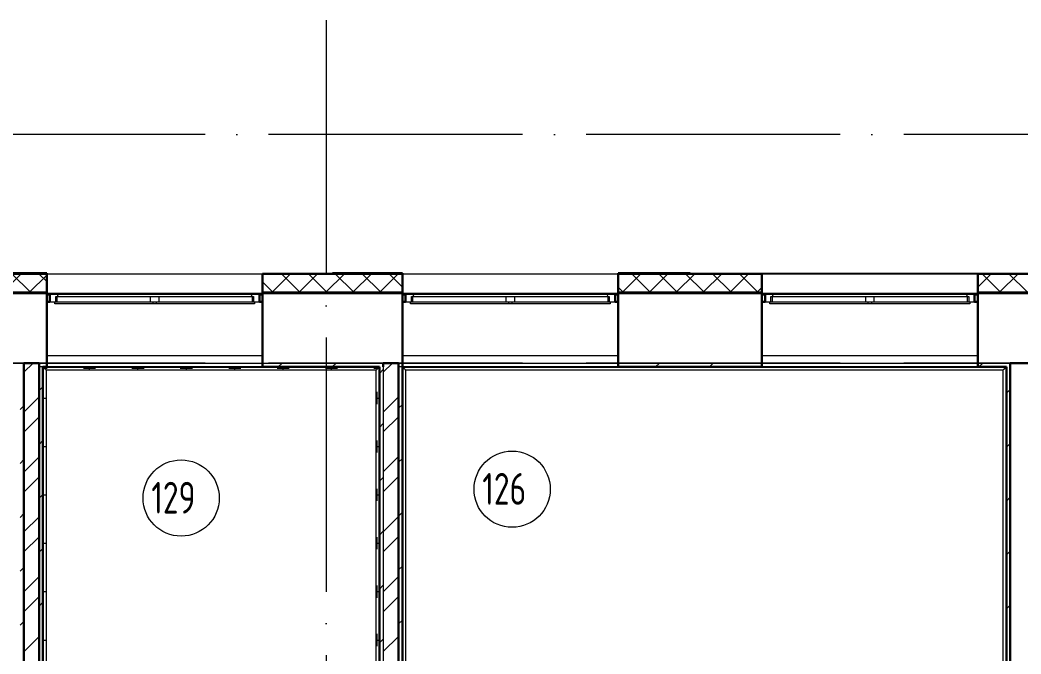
# Model space of a CAD drawing. Header units: millimetres. Extents: x -259809 to 472825, y -397243 to 31861.
# Drawn here: x -12046 to -4166, y -360322 to -355332 of the extents above; entities that cross this region are included whole.
import ezdxf

# ---------------------------------------------------------------- set-up
doc = ezdxf.new("R2010")
doc.units = ezdxf.units.MM
doc.linetypes.add('ADSK_Линия сетки', pattern=[25, 20, -2.5, 0, -2.5])
for name, color, linetype, lineweight in [('_ Окна', 252, 'Continuous', 30), ('лс', 5, 'Continuous', 30), ('Марки помещений', 252, 'Continuous', 20), ('Ограждение', 252, 'Continuous', 9), ('Окна', 252, 'Continuous', 9), ('Оси', 252, 'Continuous', 9), ('Стены внутренние', 252, 'Continuous', 18), ('Стены наружные', 252, 'Continuous', 18), ('Стены штриховка', 7, 'Continuous', 9)]:
    doc.layers.add(name, color=color, linetype=linetype, lineweight=lineweight)
doc.styles.add('GOST Common_3', font='', dxfattribs={"height": 3.5})
doc.styles.get('GOST Common_3').set_extended_font_data('GOST 2.304 type A')
pattern_1 = [(0, (-32119.82, 94.42), (190.5, 190.5), [95.25, -285.75]), (90, (-32072.2, 46.8), (-190.5, 190.5), [95.25, -285.75])]

# ---------------------------------------------------------------- blocks, each defined once
blk = doc.blocks.new('FP_67-План 1 этажа смеж')
at = {"layer": 'Ограждение'}
for p, q in [((20263.5, -5715), (20265.6, -5715)), ((20265.6, -5715), (20271.3, -5715)), ((20271.3, -5715), (20279, -5715)), ((20263.5, -6096), (20265.6, -6096)), ((20265.6, -6096), (20271.3, -6096)), ((20271.3, -6096), (20279, -6096)), ((20263.5, -6477), (20265.6, -6477)), ((20265.6, -6477), (20271.3, -6477)), ((20271.3, -6477), (20279, -6477)), ((20263.5, -6858), (20265.6, -6858)), ((20265.6, -6858), (20271.3, -6858)), ((20271.3, -6858), (20279, -6858)), ((20263.5, -7239), (20265.6, -7239)), ((20265.6, -7239), (20271.3, -7239)), ((20271.3, -7239), (20279, -7239)), ((20263.5, -7620), (20265.6, -7620)), ((20265.6, -7620), (20271.3, -7620)), ((20271.3, -7620), (20279, -7620)), ((20263.5, -8001), (20265.6, -8001)), ((20265.6, -8001), (20271.3, -8001)), ((20271.3, -8001), (20279, -8001)), ((20263.5, -8382), (20265.6, -8382)), ((20265.6, -8382), (20271.3, -8382)), ((20271.3, -8382), (20279, -8382)), ((20263.5, -8763), (20265.6, -8763)), ((20265.6, -8763), (20271.3, -8763)), ((20271.3, -8763), (20279, -8763)), ((20263.5, -9144), (20265.6, -9144)), ((20265.6, -9144), (20271.3, -9144)), ((20271.3, -9144), (20279, -9144)), ((20263.5, -9525), (20265.6, -9525)), ((20265.6, -9525), (20271.3, -9525)), ((20271.3, -9525), (20279, -9525)), ((20263.5, -9906), (20265.6, -9906)), ((20265.6, -9906), (20271.3, -9906)), ((20271.3, -9906), (20279, -9906)), ((20263.5, -10287), (20265.6, -10287)), ((20265.6, -10287), (20271.3, -10287)), ((20271.3, -10287), (20279, -10287)), ((20263.5, -10668), (20265.6, -10668)), ((20265.6, -10668), (20271.3, -10668)), ((20271.3, -10668), (20279, -10668)), ((20263.5, -11049), (20265.6, -11049)), ((20265.6, -11049), (20271.3, -11049)), ((20271.3, -11049), (20279, -11049)), ((20263.5, -11430), (20265.6, -11430)), ((20265.6, -11430), (20271.3, -11430)), ((20271.3, -11430), (20279, -11430))]:
    blk.add_line(p, q, dxfattribs=at)
blk = doc.blocks.new('FP_68-План 1 этажа смеж')
at = {"layer": 'Ограждение'}
for p, q in [((20256, -5479.2), (20288.3, -5479.2)), ((20574, -5479.2), (20669.3, -5479.2)), ((20621.6, -5487), (20621.6, -5481.3)), ((20621.6, -5494.7), (20621.6, -5487)), ((20955, -5479.2), (21050.3, -5479.2)), ((21002.6, -5487), (21002.6, -5481.3)), ((21002.6, -5494.7), (21002.6, -5487)), ((21336, -5479.2), (21431.3, -5479.2)), ((21383.6, -5487), (21383.6, -5481.3)), ((21383.6, -5494.7), (21383.6, -5487)), ((21717, -5479.2), (21812.3, -5479.2)), ((21764.6, -5487), (21764.6, -5481.3)), ((21764.6, -5494.7), (21764.6, -5487)), ((22098, -5479.2), (22193.3, -5479.2)), ((22145.6, -5487), (22145.6, -5481.3)), ((22145.6, -5494.7), (22145.6, -5487)), ((22479, -5479.2), (22574.3, -5479.2)), ((22526.6, -5487), (22526.6, -5481.3)), ((22526.6, -5494.7), (22526.6, -5487)), ((22860, -5479.2), (22902, -5479.2))]:
    blk.add_line(p, q, dxfattribs=at)
blk = doc.blocks.new('FP_73-План 1 этажа смеж')
at = {"layer": 'Ограждение'}
for p, q in [((20263.5, -5715), (20265.6, -5715)), ((20265.6, -5715), (20271.3, -5715)), ((20271.3, -5715), (20279, -5715)), ((20263.5, -6096), (20265.6, -6096)), ((20265.6, -6096), (20271.3, -6096)), ((20271.3, -6096), (20279, -6096)), ((20263.5, -6477), (20265.6, -6477)), ((20265.6, -6477), (20271.3, -6477)), ((20271.3, -6477), (20279, -6477)), ((20263.5, -6858), (20265.6, -6858)), ((20265.6, -6858), (20271.3, -6858)), ((20271.3, -6858), (20279, -6858)), ((20263.5, -7239), (20265.6, -7239)), ((20265.6, -7239), (20271.3, -7239)), ((20271.3, -7239), (20279, -7239)), ((20263.5, -7620), (20265.6, -7620)), ((20265.6, -7620), (20271.3, -7620)), ((20271.3, -7620), (20279, -7620)), ((20263.5, -8001), (20265.6, -8001)), ((20265.6, -8001), (20271.3, -8001)), ((20271.3, -8001), (20279, -8001)), ((20263.5, -8382), (20265.6, -8382)), ((20265.6, -8382), (20271.3, -8382)), ((20271.3, -8382), (20279, -8382)), ((20263.5, -8763), (20265.6, -8763)), ((20265.6, -8763), (20271.3, -8763)), ((20271.3, -8763), (20279, -8763)), ((20263.5, -9144), (20265.6, -9144)), ((20265.6, -9144), (20271.3, -9144)), ((20271.3, -9144), (20279, -9144)), ((20263.5, -9525), (20265.6, -9525)), ((20265.6, -9525), (20271.3, -9525)), ((20271.3, -9525), (20279, -9525)), ((20263.5, -9906), (20265.6, -9906)), ((20265.6, -9906), (20271.3, -9906)), ((20271.3, -9906), (20279, -9906)), ((20263.5, -10287), (20265.6, -10287)), ((20265.6, -10287), (20271.3, -10287)), ((20271.3, -10287), (20279, -10287)), ((20263.5, -10668), (20265.6, -10668)), ((20265.6, -10668), (20271.3, -10668)), ((20271.3, -10668), (20279, -10668)), ((20263.5, -11049), (20265.6, -11049)), ((20265.6, -11049), (20271.3, -11049)), ((20271.3, -11049), (20279, -11049)), ((20263.5, -11430), (20265.6, -11430)), ((20265.6, -11430), (20271.3, -11430)), ((20271.3, -11430), (20279, -11430))]:
    blk.add_line(p, q, dxfattribs=at)
blk = doc.blocks.new('FP_74-План 1 этажа смеж')
at = {"layer": 'Ограждение'}
for p, q in [((20256, -5479.2), (20288.3, -5479.2)), ((20574, -5479.2), (20669.3, -5479.2)), ((20621.6, -5487), (20621.6, -5481.3)), ((20621.6, -5494.7), (20621.6, -5487)), ((20955, -5479.2), (21050.3, -5479.2)), ((21002.6, -5487), (21002.6, -5481.3)), ((21002.6, -5494.7), (21002.6, -5487)), ((21336, -5479.2), (21431.3, -5479.2)), ((21383.6, -5487), (21383.6, -5481.3)), ((21383.6, -5494.7), (21383.6, -5487)), ((21717, -5479.2), (21812.2, -5479.2)), ((21764.6, -5487), (21764.6, -5481.3)), ((21764.6, -5494.7), (21764.6, -5487)), ((22098, -5479.2), (22193.3, -5479.2)), ((22145.6, -5487), (22145.6, -5481.3)), ((22145.6, -5494.7), (22145.6, -5487)), ((22479, -5479.2), (22574.3, -5479.2)), ((22526.6, -5487), (22526.6, -5481.3)), ((22526.6, -5494.7), (22526.6, -5487)), ((22860, -5479.2), (22902, -5479.2))]:
    blk.add_line(p, q, dxfattribs=at)
blk = doc.blocks.new('FP_75-План 1 этажа смеж')
at = {"layer": 'Ограждение'}
for p, q in [((22886.5, -5762.6), (22886.5, -5667.4)), ((22879, -5715), (22886.8, -5715)), ((22886.8, -5715), (22892.4, -5715)), ((22886.5, -6143.6), (22886.5, -6048.4)), ((22879, -6096), (22886.8, -6096)), ((22886.8, -6096), (22892.4, -6096)), ((22886.5, -6524.6), (22886.5, -6429.4)), ((22879, -6477), (22886.8, -6477)), ((22886.8, -6477), (22892.4, -6477)), ((22886.5, -6905.6), (22886.5, -6810.4)), ((22879, -6858), (22886.8, -6858)), ((22886.8, -6858), (22892.4, -6858)), ((22879, -7239), (22886.8, -7239)), ((22886.5, -7286.6), (22886.5, -7191.4)), ((22886.8, -7239), (22892.4, -7239)), ((22879, -7620), (22886.8, -7620)), ((22886.5, -7667.6), (22886.5, -7572.4)), ((22886.8, -7620), (22892.4, -7620)), ((22886.5, -8048.6), (22886.5, -7953.4)), ((22879, -8001), (22886.8, -8001)), ((22886.8, -8001), (22892.4, -8001)), ((22886.5, -8429.6), (22886.5, -8334.4)), ((22879, -8382), (22886.8, -8382)), ((22886.8, -8382), (22892.4, -8382)), ((22886.5, -8810.6), (22886.5, -8715.4)), ((22879, -8763), (22886.8, -8763)), ((22886.8, -8763), (22892.4, -8763)), ((22886.5, -9191.6), (22886.5, -9096.4)), ((22879, -9144), (22886.8, -9144)), ((22886.8, -9144), (22892.4, -9144)), ((22879, -9525), (22886.8, -9525)), ((22886.5, -9572.6), (22886.5, -9477.4)), ((22886.8, -9525), (22892.4, -9525)), ((22879, -9906), (22886.8, -9906)), ((22886.5, -9953.6), (22886.5, -9858.4)), ((22886.8, -9906), (22892.4, -9906))]:
    blk.add_line(p, q, dxfattribs=at)
blk = doc.blocks.new('1 этаж')
at = {"layer": 'Ограждение', "true_color": 0x636466}
h = blk.add_hatch(dxfattribs=at)
h.set_pattern_fill('FP_34', color=251, style=0, pattern_type=2)
h.set_pattern_definition(pattern_1)
h.paths.add_polyline_path([(-11865.8, -11590.3), (-11863.8, -11588.3), (-11863.8, -5377.3), (-11865.8, -5375.3), (-11865.8, -11430.6)])
h = blk.add_hatch(dxfattribs=at)
h.set_pattern_fill('FP_34', color=251, style=0, pattern_type=2)
h.set_pattern_definition(pattern_1)
h.paths.add_polyline_path([(-9215.8, -9850.3), (-9215.8, -5375.3), (-9217.8, -5377.3), (-9217.8, -9850.3)])
h = blk.add_hatch(dxfattribs=at)
h.set_pattern_fill('FP_34', color=251, style=0, pattern_type=2)
h.set_pattern_definition(pattern_1)
h.paths.add_polyline_path([(-9035.8, -8365.3), (-9033.8, -8363.3), (-9033.8, -5377.3), (-9035.8, -5375.3), (-9035.8, -8310.9)])
h = blk.add_hatch(dxfattribs=at)
h.set_pattern_fill('FP_34', color=251, style=0, pattern_type=2)
h.set_pattern_definition(pattern_1)
h.paths.add_polyline_path([(-4280.8, -8045.3), (-4280.8, -5375.3), (-4282.8, -5377.3), (-4282.8, -8043.3)])
at = {"layer": '_ Окна', "color": 251, "true_color": 0x636466}
for p, q in [((-11810.8, -4805.3), (-11835.8, -4805.3)), ((-11810.8, -4863.3), (-11810.8, -4805.3)), ((-10135.8, -4805.3), (-10160.8, -4805.3)), ((-10160.8, -4805.3), (-10160.8, -4863.3)), ((-9010.8, -4805.3), (-9035.8, -4805.3)), ((-9010.8, -4863.3), (-9010.8, -4805.3)), ((-7335.8, -4805.3), (-7360.8, -4805.3)), ((-7360.8, -4805.3), (-7360.8, -4863.3)), ((-6180.8, -4805.3), (-6205.8, -4805.3)), ((-6180.8, -4863.3), (-6180.8, -4805.3)), ((-4505.8, -4805.3), (-4530.8, -4805.3)), ((-4530.8, -4805.3), (-4530.8, -4863.3)), ((-11835.8, -4863.3), (-11810.8, -4863.3)), ((-10160.8, -4863.3), (-10135.8, -4863.3)), ((-9035.8, -4863.3), (-9010.8, -4863.3)), ((-7360.8, -4863.3), (-7335.8, -4863.3)), ((-6205.8, -4863.3), (-6180.8, -4863.3)), ((-4530.8, -4863.3), (-4505.8, -4863.3))]:
    blk.add_line(p, q, dxfattribs=at)
at = {"layer": '_ Окна', "color": 251, "lineweight": 18, "true_color": 0x636466}
for p, q in [((-11751.4, -4805.3), (-11810.8, -4805.3)), ((-11810.8, -4805.3), (-11810.8, -4863.3)), ((-11746.8, -4822.3), (-11751.4, -4805.3)), ((-10220.2, -4805.3), (-10224.8, -4822.3)), ((-10160.8, -4805.3), (-10220.2, -4805.3)), ((-10160.8, -4863.3), (-10160.8, -4805.3)), ((-8951.4, -4805.3), (-9010.8, -4805.3)), ((-9010.8, -4805.3), (-9010.8, -4863.3)), ((-8946.8, -4822.3), (-8951.4, -4805.3)), ((-7420.2, -4805.3), (-7424.8, -4822.3)), ((-7360.8, -4805.3), (-7420.2, -4805.3)), ((-7360.8, -4863.3), (-7360.8, -4805.3)), ((-6121.4, -4805.3), (-6180.8, -4805.3)), ((-6180.8, -4805.3), (-6180.8, -4863.3)), ((-6116.8, -4822.3), (-6121.4, -4805.3)), ((-4590.2, -4805.3), (-4594.8, -4822.3)), ((-4530.8, -4805.3), (-4590.2, -4805.3)), ((-4530.8, -4863.3), (-4530.8, -4805.3)), ((-11810.8, -4863.3), (-11772.8, -4863.3)), ((-11764.8, -4863.3), (-11764.8, -4822.3)), ((-11764.8, -4822.3), (-11752.8, -4822.3)), ((-10218.8, -4822.3), (-10206.8, -4822.3)), ((-10206.8, -4822.3), (-10206.8, -4863.3)), ((-10198.8, -4863.3), (-10160.8, -4863.3)), ((-9010.8, -4863.3), (-8972.8, -4863.3)), ((-8964.8, -4863.3), (-8964.8, -4822.3)), ((-8964.8, -4822.3), (-8952.8, -4822.3)), ((-7418.8, -4822.3), (-7406.8, -4822.3)), ((-7406.8, -4822.3), (-7406.8, -4863.3)), ((-7398.8, -4863.3), (-7360.8, -4863.3)), ((-6180.8, -4863.3), (-6142.8, -4863.3)), ((-6134.8, -4863.3), (-6134.8, -4822.3)), ((-6134.8, -4822.3), (-6122.8, -4822.3)), ((-4588.8, -4822.3), (-4576.8, -4822.3)), ((-4576.8, -4822.3), (-4576.8, -4863.3)), ((-4568.8, -4863.3), (-4530.8, -4863.3))]:
    blk.add_line(p, q, dxfattribs=at)
at = {"layer": 'Марки помещений', "color": 251, "true_color": 0x636466}
for centre in [(-8171.5, -6338.4), (-10777.2, -6408)]:
    blk.add_circle(centre, 300, dxfattribs=at)
at = {"layer": 'Ограждение', "color": 251, "true_color": 0x636466}
for p, q in [((-11863.8, -11588.3), (-11863.8, -5377.3)), ((-11863.8, -5377.3), (-9217.8, -5377.3)), ((-11840.8, -5400.3), (-11840.8, -10990.3)), ((-9240.8, -5400.3), (-11840.8, -5400.3)), ((-9240.8, -9850.3), (-9240.8, -5400.3)), ((-9217.8, -5377.3), (-9217.8, -9850.3)), ((-9033.8, -8363.3), (-9033.8, -5377.3)), ((-9033.8, -5377.3), (-4282.8, -5377.3)), ((-9010.8, -5400.3), (-9010.8, -8340.3)), ((-4305.8, -5400.3), (-9010.8, -5400.3)), ((-4305.8, -8020.3), (-4305.8, -5400.3)), ((-4282.8, -5377.3), (-4282.8, -8043.3))]:
    blk.add_line(p, q, dxfattribs=at)
for points in [[(-11840.8, -5400.3), (-11842.8, -5398.3), (-11845.8, -5395.3), (-11849.6, -5391.5), (-11851.9, -5389.2), (-11853.6, -5387.5), (-11855.2, -5385.9), (-11856.7, -5384.4), (-11858.1, -5383), (-11859.4, -5381.7), (-11860.8, -5380.3), (-11862.1, -5379), (-11863.4, -5377.7), (-11863.8, -5377.3), (-11863.8, -5377.3)], [(-9240.8, -5400.3), (-9238.7, -5398.3), (-9235.8, -5395.3), (-9232, -5391.5), (-9229.7, -5389.2), (-9228, -5387.5), (-9226.4, -5385.9), (-9224.9, -5384.4), (-9223.5, -5383), (-9222.2, -5381.7), (-9220.8, -5380.3), (-9219.5, -5379), (-9218.2, -5377.7), (-9217.8, -5377.3), (-9217.8, -5377.3)], [(-9010.8, -5400.3), (-9012.8, -5398.3), (-9015.8, -5395.3), (-9019.6, -5391.5), (-9021.9, -5389.2), (-9023.6, -5387.5), (-9025.2, -5385.9), (-9026.7, -5384.4), (-9028.1, -5383), (-9029.4, -5381.7), (-9030.8, -5380.3), (-9032.1, -5379), (-9033.4, -5377.7), (-9033.8, -5377.3), (-9033.8, -5377.3)], [(-4305.8, -5400.3), (-4303.7, -5398.3), (-4300.8, -5395.3), (-4297, -5391.5), (-4294.7, -5389.2), (-4293, -5387.5), (-4291.4, -5385.9), (-4289.9, -5384.4), (-4288.5, -5383), (-4287.2, -5381.7), (-4285.8, -5380.3), (-4284.5, -5379), (-4283.2, -5377.7), (-4282.8, -5377.3), (-4282.8, -5377.3)]]:
    blk.add_open_spline(points, degree=3, knots=[0, 0, 0, 0, 0.166667, 0.25, 0.333333, 0.375, 0.416667, 0.5, 0.541667, 0.583333, 0.666667, 0.75, 0.833333, 1, 1, 1, 1], dxfattribs=at)
at = {"layer": 'Окна', "color": 251, "true_color": 0x636466}
for p, q in [((-10220.2, -4805.3), (-11751.4, -4805.3)), ((-7420.2, -4805.3), (-8951.4, -4805.3)), ((-4590.2, -4805.3), (-6121.4, -4805.3)), ((-11772.8, -4863.3), (-11000.8, -4863.3)), ((-11772.8, -4880.3), (-11772.8, -4863.3)), ((-11000.8, -4880.3), (-11772.8, -4880.3)), ((-11752.8, -4822.3), (-11020.8, -4822.3)), ((-11752.8, -4863.3), (-11752.8, -4822.3)), ((-11020.8, -4822.3), (-10950.8, -4822.3)), ((-11020.8, -4822.3), (-11020.8, -4863.3)), ((-11000.8, -4863.3), (-10970.8, -4863.3)), ((-11000.8, -4863.3), (-11000.8, -4880.3)), ((-10970.8, -4880.3), (-11000.8, -4880.3)), ((-10970.8, -4863.3), (-10198.8, -4863.3)), ((-10970.8, -4880.3), (-10970.8, -4863.3)), ((-10198.8, -4880.3), (-10970.8, -4880.3)), ((-10950.8, -4822.3), (-10218.8, -4822.3)), ((-10950.8, -4863.3), (-10950.8, -4822.3)), ((-10218.8, -4822.3), (-10218.8, -4863.3)), ((-10198.8, -4863.3), (-10198.8, -4880.3)), ((-8972.8, -4863.3), (-8200.8, -4863.3)), ((-8972.8, -4880.3), (-8972.8, -4863.3)), ((-8200.8, -4880.3), (-8972.8, -4880.3)), ((-8952.8, -4822.3), (-8220.8, -4822.3)), ((-8952.8, -4863.3), (-8952.8, -4822.3)), ((-8220.8, -4822.3), (-8150.8, -4822.3)), ((-8220.8, -4822.3), (-8220.8, -4863.3)), ((-8200.8, -4863.3), (-8170.8, -4863.3)), ((-8200.8, -4863.3), (-8200.8, -4880.3)), ((-8170.8, -4880.3), (-8200.8, -4880.3)), ((-8170.8, -4863.3), (-7398.8, -4863.3)), ((-8170.8, -4880.3), (-8170.8, -4863.3)), ((-7398.8, -4880.3), (-8170.8, -4880.3)), ((-8150.8, -4822.3), (-7418.8, -4822.3)), ((-8150.8, -4863.3), (-8150.8, -4822.3)), ((-7418.8, -4822.3), (-7418.8, -4863.3)), ((-7398.8, -4863.3), (-7398.8, -4880.3)), ((-6142.8, -4863.3), (-5370.8, -4863.3)), ((-6142.8, -4880.3), (-6142.8, -4863.3)), ((-5370.8, -4880.3), (-6142.8, -4880.3)), ((-6122.8, -4822.3), (-5390.8, -4822.3)), ((-6122.8, -4863.3), (-6122.8, -4822.3)), ((-5390.8, -4822.3), (-5320.8, -4822.3)), ((-5390.8, -4822.3), (-5390.8, -4863.3)), ((-5370.8, -4863.3), (-5340.8, -4863.3)), ((-5370.8, -4863.3), (-5370.8, -4880.3)), ((-5340.8, -4880.3), (-5370.8, -4880.3)), ((-5340.8, -4863.3), (-4568.8, -4863.3)), ((-5340.8, -4880.3), (-5340.8, -4863.3)), ((-4568.8, -4880.3), (-5340.8, -4880.3)), ((-5320.8, -4822.3), (-4588.8, -4822.3)), ((-5320.8, -4863.3), (-5320.8, -4822.3)), ((-4588.8, -4822.3), (-4588.8, -4863.3)), ((-4568.8, -4863.3), (-4568.8, -4880.3))]:
    blk.add_line(p, q, dxfattribs=at)
at = {"layer": 'Оси', "color": 251, "linetype": 'ADSK_Линия сетки', "ltscale": 100, "true_color": 0x636466}
for p, q in [((-9635.8, -2645.3), (-9635.8, -33771.4)), ((4411.5, -3545.3), (-72528.1, -3545.3)), ((4411.5, -5345.3), (-72528.1, -5345.3))]:
    blk.add_line(p, q, dxfattribs=at)
at = {"layer": 'Стены внутренние', "color": 251, "lineweight": 30, "true_color": 0x636466}
for p, q in [((-11835.8, -4643.3), (-12915.8, -4643.3)), ((-11835.8, -4785.3), (-11835.8, -4643.3)), ((-9035.8, -4643.3), (-10135.8, -4643.3)), ((-10135.8, -4643.3), (-10135.8, -4785.3)), ((-9035.8, -4785.3), (-9035.8, -4643.3)), ((-6205.8, -4643.3), (-7335.8, -4643.3)), ((-7335.8, -4643.3), (-7335.8, -4785.3)), ((-6205.8, -4785.3), (-6205.8, -4643.3)), ((2846.2, -4643.3), (-4505.8, -4643.3)), ((-4505.8, -4643.3), (-4505.8, -4785.3)), ((-11835.8, -4795.3), (-12915.8, -4795.3)), ((-11835.8, -5345.3), (-11835.8, -4795.3)), ((-9035.8, -4795.3), (-10135.8, -4795.3)), ((-10135.8, -4795.3), (-10135.8, -5345.3)), ((-9035.8, -5345.3), (-9035.8, -4795.3)), ((-6205.8, -4795.3), (-7335.8, -4795.3)), ((-7335.8, -4795.3), (-7335.8, -5345.3)), ((-6205.8, -5345.3), (-6205.8, -4795.3)), ((2694.2, -4795.3), (-4505.8, -4795.3)), ((-4505.8, -4795.3), (-4505.8, -5345.3)), ((2144.2, -5345.3), (-4250.8, -5345.3))]:
    blk.add_line(p, q, dxfattribs=at)
at = {"layer": 'Стены внутренние', "color": 251, "linetype": 'Continuous', "lineweight": 9, "true_color": 0x636466}
for p, q in [((-12180.1, -4785.3), (-12040.1, -4645.3)), ((-11966.6, -4785.3), (-12106.6, -4645.3)), ((-11921.7, -4643.3), (-11922.8, -4645.3)), ((-11837.8, -4702), (-11894.5, -4645.3)), ((-11838.6, -4645.3), (-11839.8, -4643.3)), ((-11835.8, -4650.2), (-11837.8, -4646.7)), ((-10133.8, -4648.2), (-10130.9, -4645.3)), ((-10058.8, -4785.3), (-9918.8, -4645.3)), ((-9845.3, -4785.3), (-9985.3, -4645.3)), ((-9846.7, -4785.3), (-9706.7, -4645.3)), ((-9633.1, -4785.3), (-9773.1, -4645.3)), ((-9634.5, -4785.3), (-9494.5, -4645.3)), ((-9421, -4785.3), (-9561, -4645.3)), ((-9422.4, -4785.3), (-9282.4, -4645.3)), ((-9208.9, -4785.3), (-9348.9, -4645.3)), ((-9210.3, -4785.3), (-9070.3, -4645.3)), ((-9037.8, -4744.2), (-9136.7, -4645.3)), ((-9106.1, -4643.3), (-9107.2, -4645.3)), ((-7301.1, -4785.3), (-7161.1, -4645.3)), ((-7229, -4643.3), (-7230.1, -4645.3)), ((-7087.6, -4785.3), (-7227.6, -4645.3)), ((-7145.9, -4645.3), (-7147.1, -4643.3)), ((-7088.9, -4785.3), (-6948.9, -4645.3)), ((-6875.4, -4785.3), (-7015.4, -4645.3)), ((-6876.8, -4785.3), (-6736.8, -4645.3)), ((-6663.3, -4785.3), (-6803.3, -4645.3)), ((-6664.7, -4785.3), (-6524.7, -4645.3)), ((-6451.2, -4785.3), (-6591.2, -4645.3)), ((-6559.3, -4645.3), (-6560.5, -4643.3)), ((-6452.5, -4785.3), (-6312.5, -4645.3)), ((-6239, -4785.3), (-6379, -4645.3)), ((-4503.8, -4745.8), (-4403.4, -4645.3)), ((-4329.8, -4785.3), (-4469.8, -4645.3)), ((-4413.3, -4643.3), (-4414.5, -4645.3)), ((-4331.2, -4785.3), (-4191.2, -4645.3)), ((-4117.7, -4785.3), (-4257.7, -4645.3)), ((-4178.7, -4643.3), (-4179.9, -4645.3)), ((-11968, -4785.3), (-11837.8, -4655.1)), ((-10057.4, -4785.3), (-10133.8, -4708.9)), ((-6207.8, -4680.8), (-6205.8, -4680.8)), ((-7299.7, -4785.3), (-7333.8, -4751.2)), ((-6240.4, -4785.3), (-6207.8, -4752.7)), ((-4503.8, -4751.2), (-4505.8, -4747.7))]:
    blk.add_line(p, q, dxfattribs=at)
at = {"layer": 'Стены внутренние', "color": 251, "true_color": 0x636466}
for p, q in [((-11835.8, -4643.3), (-10135.8, -4643.3)), ((-9035.8, -4643.3), (-7335.8, -4643.3)), ((-6205.8, -4643.3), (-4505.8, -4643.3)), ((-11835.8, -4795.3), (-10135.8, -4795.3)), ((-9035.8, -4795.3), (-7335.8, -4795.3)), ((-6205.8, -4795.3), (-4505.8, -4795.3)), ((-11835.8, -5285.3), (-10135.8, -5285.3)), ((-9035.8, -5285.3), (-7335.8, -5285.3)), ((-6205.8, -5285.3), (-4505.8, -5285.3))]:
    blk.add_line(p, q, dxfattribs=at)
at = {"layer": 'Стены наружные', "color": 251, "lineweight": 30, "true_color": 0x636466}
for p, q in [((-11835.8, -4638.3), (-12375.8, -4638.3)), ((-11835.8, -4643.3), (-11835.8, -4638.3)), ((-9035.8, -4638.3), (-9585.8, -4638.3)), ((-9585.8, -4638.3), (-9585.8, -4643.3)), ((-9035.8, -4643.3), (-9035.8, -4638.3)), ((-6770.8, -4638.3), (-7335.8, -4638.3)), ((-7335.8, -4638.3), (-7335.8, -4643.3)), ((-6770.8, -4643.3), (-6770.8, -4638.3)), ((-11835.8, -4795.3), (-11835.8, -4785.3)), ((-10135.8, -4785.3), (-10135.8, -4795.3)), ((-9035.8, -4795.3), (-9035.8, -4785.3)), ((-7335.8, -4785.3), (-7335.8, -4795.3)), ((-6205.8, -4795.3), (-6205.8, -4785.3)), ((-4505.8, -4785.3), (-4505.8, -4795.3)), ((-12015.8, -5345.3), (-12015.8, -11620.3)), ((-11895.8, -5345.3), (-12015.8, -5345.3)), ((-11895.8, -11620.3), (-11895.8, -5345.3)), ((-11835.8, -5375.3), (-11835.8, -5345.3)), ((-10135.8, -5345.3), (-10135.8, -5375.3)), ((-9185.8, -5345.3), (-9185.8, -5375.3)), ((-9065.8, -5345.3), (-9185.8, -5345.3)), ((-9065.8, -8395.3), (-9065.8, -5345.3)), ((-9035.8, -8365.3), (-9035.8, -5345.3)), ((-7335.8, -5345.3), (-7335.8, -5375.3)), ((-6205.8, -5375.3), (-6205.8, -5345.3)), ((-4505.8, -5345.3), (-4505.8, -5375.3)), ((-4250.8, -8195.3), (-4250.8, -5345.3)), ((-11865.8, -5375.3), (-11835.8, -5375.3)), ((-11865.8, -11590.3), (-11865.8, -5375.3)), ((-10135.8, -5375.3), (-9215.8, -5375.3)), ((-9215.8, -5375.3), (-9215.8, -9850.3)), ((-7335.8, -5375.3), (-6205.8, -5375.3)), ((-4505.8, -5375.3), (-4280.8, -5375.3)), ((-4280.8, -5375.3), (-4280.8, -8045.3))]:
    blk.add_line(p, q, dxfattribs=at)
at = {"layer": 'Стены наружные', "color": 251, "linetype": 'Continuous', "lineweight": 9, "true_color": 0x636466}
for p, q in [((-11918.8, -4638.3), (-11921.7, -4643.3)), ((-11839.8, -4643.3), (-11842.7, -4638.3)), ((-9103.2, -4638.3), (-9106.1, -4643.3)), ((-7226.2, -4638.5), (-7229, -4643.3)), ((-7147.1, -4643.3), (-7149.9, -4638.3)), ((-12015.8, -5417.7), (-11943.4, -5345.3)), ((-10012.4, -5375.3), (-9982.4, -5345.3)), ((-9588.1, -5375.3), (-9558.1, -5345.3)), ((-9185.8, -5416.5), (-9114.6, -5345.3)), ((-7042.5, -5375.3), (-7012.5, -5345.3)), ((-6618.3, -5375.3), (-6588.3, -5345.3)), ((-4497, -5375.3), (-4467, -5345.3)), ((-9215.8, -5427.3), (-9185.8, -5397.3)), ((-11895.8, -5561.7), (-11865.8, -5531.7)), ((-4280.8, -5583.4), (-4250.8, -5553.4)), ((-12015.8, -5732), (-11895.8, -5612)), ((-9185.8, -5730.8), (-9065.8, -5610.8)), ((-9065.8, -5701.5), (-9035.8, -5671.5)), ((-12045.8, -5711.7), (-12015.8, -5681.7)), ((-12015.8, -5889.2), (-11895.8, -5769.2)), ((-9215.8, -5851.5), (-9185.8, -5821.5)), ((-9185.8, -5888), (-9065.8, -5768)), ((-11895.8, -5985.9), (-11865.8, -5955.9)), ((-4280.8, -6007.7), (-4250.8, -5977.7)), ((-12045.8, -6135.9), (-12015.8, -6105.9)), ((-12015.8, -6203.5), (-11895.8, -6083.5)), ((-9185.8, -6202.3), (-9065.8, -6082.3)), ((-9065.8, -6125.8), (-9035.8, -6095.8)), ((-12015.8, -6360.7), (-11895.8, -6240.7)), ((-9215.8, -6275.8), (-9185.8, -6245.8)), ((-9185.8, -6359.4), (-9065.8, -6239.4)), ((-11895.8, -6410.2), (-11865.8, -6380.2)), ((-4280.8, -6431.9), (-4250.8, -6401.9)), ((-12045.8, -6560.2), (-12015.8, -6530.2)), ((-9065.8, -6550), (-9035.8, -6520)), ((-12015.8, -6675), (-11895.8, -6555)), ((-9185.8, -6673.8), (-9065.8, -6553.8)), ((-9215.8, -6700), (-9185.8, -6670)), ((-12015.8, -6832.1), (-11895.8, -6712.1)), ((-9185.8, -6830.9), (-9065.8, -6710.9)), ((-11895.8, -6834.5), (-11865.8, -6804.5)), ((-4280.8, -6856.2), (-4250.8, -6826.2)), ((-12045.8, -6984.5), (-12015.8, -6954.5)), ((-9065.8, -6974.3), (-9035.8, -6944.3)), ((-12015.8, -7146.4), (-11895.8, -7026.4)), ((-9185.8, -7145.2), (-9065.8, -7025.2)), ((-9215.8, -7124.3), (-9185.8, -7094.3)), ((-12015.8, -7303.6), (-11895.8, -7183.6)), ((-11895.8, -7258.7), (-11865.8, -7228.7)), ((-9185.8, -7302.4), (-9065.8, -7182.4)), ((-4280.8, -7280.5), (-4250.8, -7250.5)), ((-12045.8, -7408.7), (-12015.8, -7378.7)), ((-9065.8, -7398.6), (-9035.8, -7368.6)), ((-12015.8, -7617.9), (-11895.8, -7497.9)), ((-9215.8, -7548.6), (-9185.8, -7518.6)), ((-9185.8, -7616.7), (-9065.8, -7496.7))]:
    blk.add_line(p, q, dxfattribs=at)
at = {"layer": 'Стены наружные', "color": 251, "true_color": 0x636466}
for p, q in [((-6770.8, -4638.3), (-3940.8, -4638.3)), ((-6205.8, -4643.3), (-6205.8, -4638.3)), ((-4505.8, -4638.3), (-4505.8, -4643.3)), ((-14630.8, -5345.3), (-12015.8, -5345.3)), ((-11895.8, -5345.3), (-9185.8, -5345.3)), ((-9065.8, -5345.3), (-4250.8, -5345.3)), ((-10135.8, -5375.3), (-11835.8, -5375.3)), ((-7335.8, -5375.3), (-9035.8, -5375.3)), ((-4505.8, -5375.3), (-6205.8, -5375.3))]:
    blk.add_line(p, q, dxfattribs=at)
at = {"layer": 'Стены штриховка', "color": 251, "true_color": 0x636466}
for p, q in [((-11837.8, -4645.3), (-12913.8, -4645.3)), ((-11837.8, -4645.3), (-11837.8, -4785.3)), ((-9037.8, -4645.3), (-10133.8, -4645.3)), ((-10133.8, -4785.3), (-10133.8, -4645.3)), ((-9037.8, -4645.3), (-9037.8, -4785.3)), ((-6207.8, -4645.3), (-7333.8, -4645.3)), ((-7333.8, -4785.3), (-7333.8, -4645.3)), ((-6207.8, -4645.3), (-6207.8, -4785.3)), ((2846.2, -4645.3), (-4503.8, -4645.3)), ((-4503.8, -4785.3), (-4503.8, -4645.3)), ((-12915.8, -4785.3), (-11835.8, -4785.3)), ((-10135.8, -4785.3), (-9035.8, -4785.3)), ((-7335.8, -4785.3), (-6205.8, -4785.3)), ((-4505.8, -4785.3), (2694.2, -4785.3)), ((-11865.8, -5375.3), (-11895.8, -5375.3)), ((-9185.8, -5375.3), (-9185.8, -9850.3)), ((-9035.8, -5375.3), (-9065.8, -5375.3))]:
    blk.add_line(p, q, dxfattribs=at)
at = {"layer": 'Ограждение', "color": 251, "true_color": 0x636466}
for name in ['FP_68-План 1 этажа смеж', 'FP_74-План 1 этажа смеж', 'FP_75-План 1 этажа смеж', 'FP_67-План 1 этажа смеж', 'FP_73-План 1 этажа смеж']:
    blk.add_blockref(name, (-32119.8, 94.4), dxfattribs=at)
at = {"layer": 'Марки помещений', "color": 251, "true_color": 0x636466, "style": 'GOST Common_3', "width": 0.9}
for s, p in [('126', (-8406.5, -6460.6)), ('129', (-11012.1, -6530.3))]:
    blk.add_text(s, height=250, dxfattribs=at).set_placement(p)

msp = doc.modelspace()

# ---------------------------------------------------------------- hatches: boundary and pattern name
at = {"layer": 'лс', "lineweight": 5}
h = msp.add_hatch(dxfattribs=at)
h.set_pattern_fill('ANSI31', color=4, scale=100)
h.set_pattern_definition([(45, (7e-12, 55557.13), (-224.5064, 224.5064), [])])
h.paths.add_polyline_path([(-29281.7, -366334.3), (-4405.2, -366334.3), (-4405.2, -364593), (-5981.9, -364593), (-5981.9, -364588.7), (-8829.6, -364588.7), (-8829.6, -364591.6), (-30595.5, -364591.6), (-30595.5, -358232.4), (-32731.9, -358232.4), (-32731.9, -364572.7), (-40514.3, -364572.7), (-40514.3, -366445.8), (-39730, -366445.8), (-39730, -369715.4), (-34251.2, -369715.4), (-34251.2, -372621.1), (-29281.7, -372621.1)])
edge = h.paths.add_edge_path(flags=16)
edge.add_ellipse((-39267.7, -365126.6), major_axis=(911.9, 0), ratio=0.29514, start_angle=0, end_angle=360)
h.paths.add_polyline_path([(-39746.2, -365398.8), (-38817.6, -365398.8), (-38817.6, -364890.3), (-39746.2, -364890.3)], flags=16)

# ---------------------------------------------------------------- block references
msp.add_blockref('1 этаж', (0, -352686.9))

doc.saveas('drawing.dxf')
